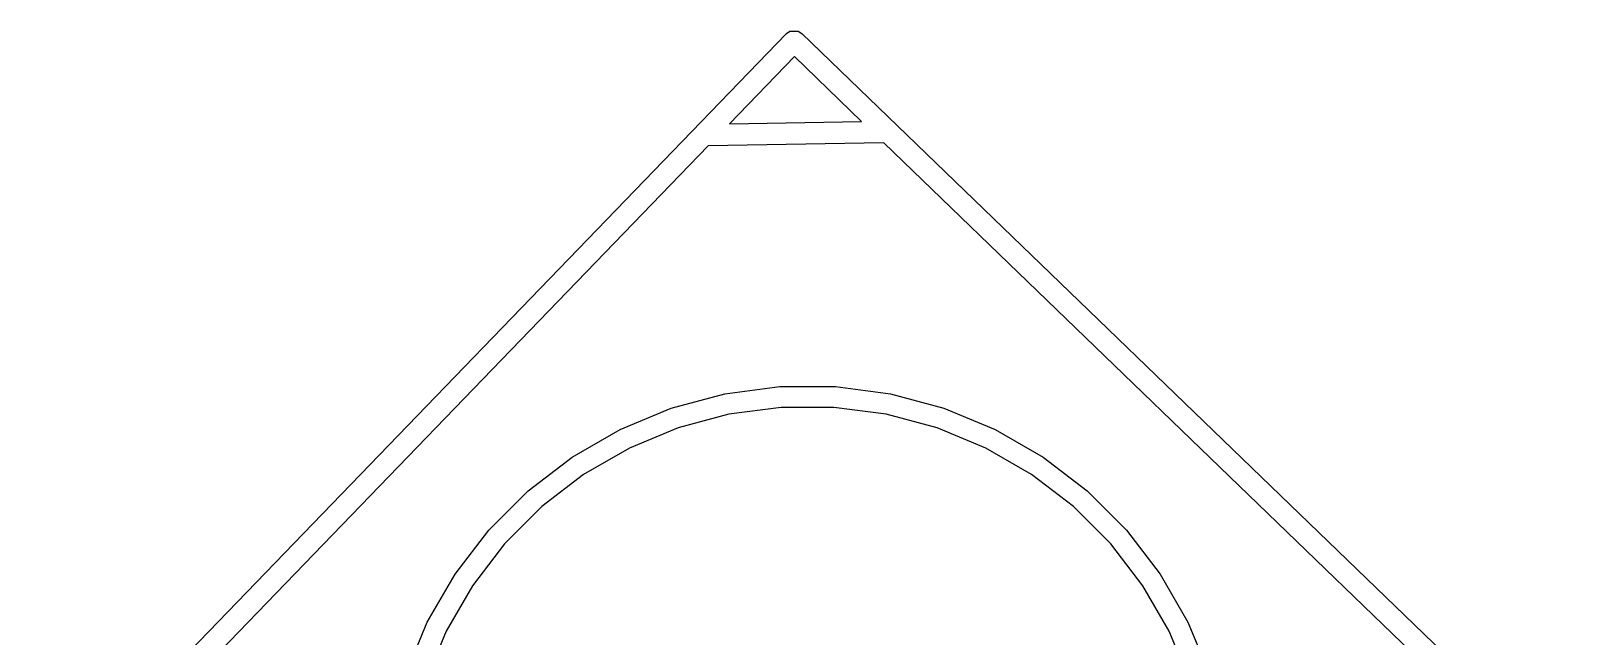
# Model space of a CAD drawing. Extents: x 4.17 to 6.89, y -6.18 to -1.34.
# Drawn here: x 6.6114 to 6.8925, y -5.9727 to -5.8629 of the extents above; entities that cross this region are included whole.
import ezdxf

# ---------------------------------------------------------------- set-up
doc = ezdxf.new("R2010")
doc.units = 0
doc.header["$MEASUREMENT"] = 0
doc.layers.add('BLACK', color=7, linetype='CONTINUOUS')

msp = doc.modelspace()

# ---------------------------------------------------------------- linework, layer by layer
at = {"layer": 'BLACK', "linetype": 'CONTINUOUS'}
for p, q in [((6.61138, -6.005), (6.74812, -5.8634)), ((6.74812, -5.8634), (6.74875, -5.86296)), ((6.74875, -5.86296), (6.75026, -5.86293)), ((6.75026, -5.86293), (6.75091, -5.86335)), ((6.75091, -5.86335), (6.89251, -6.00009)), ((6.74959, -5.86755), (6.73785, -5.87971)), ((6.76175, -5.87929), (6.74959, -5.86755)), ((6.73785, -5.87971), (6.76175, -5.87929)), ((6.73398, -5.88371), (6.61558, -6.00632)), ((6.76575, -5.88316), (6.73398, -5.88371)), ((6.88836, -6.00156), (6.76575, -5.88316)), ((6.72729, -5.93124), (6.73699, -5.92864)), ((6.73699, -5.92864), (6.74695, -5.92733)), ((6.74695, -5.92733), (6.75699, -5.92733)), ((6.75699, -5.92733), (6.76695, -5.92864)), ((6.76695, -5.92864), (6.77665, -5.93124)), ((6.71801, -5.93508), (6.72729, -5.93124)), ((6.74719, -5.9311), (6.73773, -5.93235)), ((6.75674, -5.9311), (6.74719, -5.9311)), ((6.76621, -5.93235), (6.75674, -5.9311)), ((6.77665, -5.93124), (6.78592, -5.93508)), ((6.73773, -5.93235), (6.72851, -5.93482)), ((6.77543, -5.93482), (6.76621, -5.93235)), ((6.70932, -5.9401), (6.71801, -5.93508)), ((6.72851, -5.93482), (6.71969, -5.93847)), ((6.78425, -5.93847), (6.77543, -5.93482)), ((6.78592, -5.93508), (6.79462, -5.9401)), ((6.70135, -5.94622), (6.70932, -5.9401)), ((6.71969, -5.93847), (6.71142, -5.94325)), ((6.79252, -5.94325), (6.78425, -5.93847)), ((6.79462, -5.9401), (6.80259, -5.94622)), ((6.71142, -5.94325), (6.70384, -5.94906)), ((6.80009, -5.94906), (6.79252, -5.94325)), ((6.69425, -5.95332), (6.70135, -5.94622)), ((6.80259, -5.94622), (6.80969, -5.95332)), ((6.70384, -5.94906), (6.69709, -5.95581)), ((6.80685, -5.95581), (6.80009, -5.94906)), ((6.68814, -5.96128), (6.69425, -5.95332)), ((6.80969, -5.95332), (6.8158, -5.96128)), ((6.69709, -5.95581), (6.69128, -5.96339)), ((6.81266, -5.96339), (6.80685, -5.95581)), ((6.68311, -5.96998), (6.68814, -5.96128)), ((6.8158, -5.96128), (6.82082, -5.96998)), ((6.69128, -5.96339), (6.6865, -5.97165)), ((6.81743, -5.97165), (6.81266, -5.96339)), ((6.67927, -5.97926), (6.68311, -5.96998)), ((6.82082, -5.96998), (6.82467, -5.97926)), ((6.6865, -5.97165), (6.68285, -5.98047)), ((6.82109, -5.98047), (6.81743, -5.97165))]:
    msp.add_line(p, q, dxfattribs=at)

doc.saveas('drawing.dxf')
